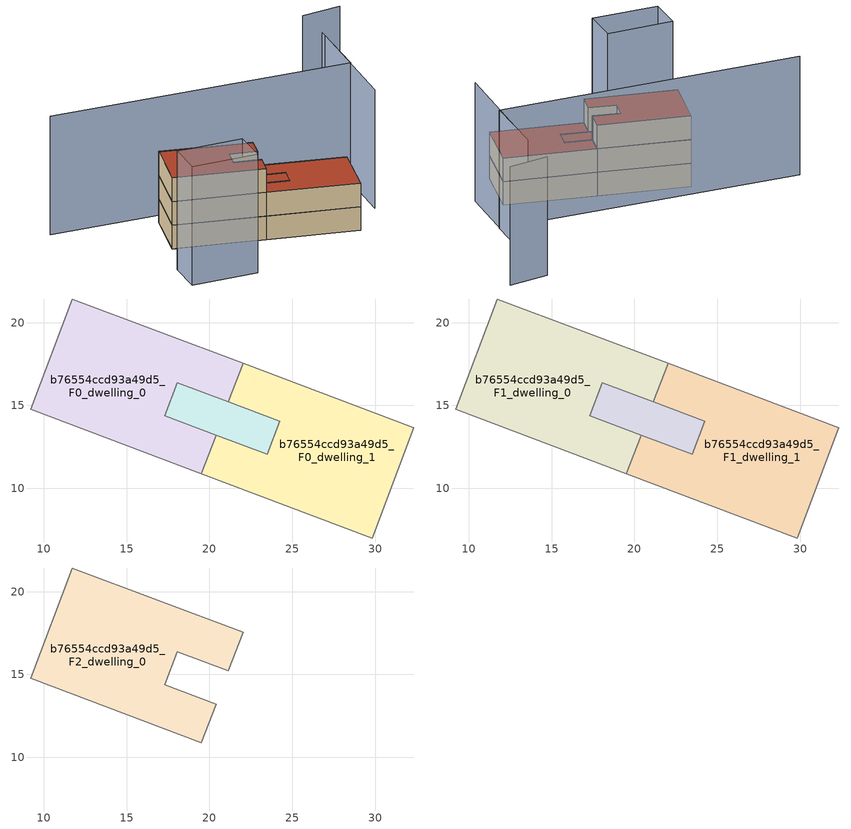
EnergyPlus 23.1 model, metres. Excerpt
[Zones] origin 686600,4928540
b76554ccd93a49d5_F0_dwelling_0
 floor ground (EU_floor_Construction): 19.52,10.89 20.4,13.21 17.31,14.38 18.06,16.38 21.15,15.21 22.03,17.54 11.73,21.43 9.22,14.77 z0
 wall adiabatic (EU_wall_Construction): 19.52,10.89 9.22,14.77 11.73,21.43 22.03,17.54 / 18.06,16.38 17.31,14.38 z0:3
 wall to b76554ccd93a49d5_F0_dwelling_1 (EU_wall_Construction): 22.03,17.54 21.15,15.21 / 20.4,13.21 19.52,10.89 z0:3
 wall to b76554ccd93a49d5_F0_circulation (EU_wall_Construction): 21.15,15.21 18.06,16.38 / 17.31,14.38 20.4,13.22 z0:3
b76554ccd93a49d5_F0_dwelling_1
 floor ground (EU_floor_Construction): 29.82,7 32.33,13.65 22.03,17.54 21.15,15.21 24.24,14.04 23.49,12.05 20.4,13.21 19.52,10.89 z0
 wall adiabatic (EU_wall_Construction): 22.03,17.54 32.33,13.65 29.82,7 19.52,10.89 / 20.4,13.21 23.49,12.05 24.24,14.04 z0:3
 wall to b76554ccd93a49d5_F0_circulation (EU_wall_Construction): 24.24,14.04 21.15,15.21 z0:3
b76554ccd93a49d5_F0_circulation
 floor ground (EU_floor_Construction): 23.49,12.05 24.24,14.04 18.06,16.38 17.31,14.38 z0
 wall adiabatic (EU_wall_Construction): 17.31,14.38 18.06,16.38 / 24.24,14.04 23.49,12.05 20.4,13.22 z0:3
b76554ccd93a49d5_F1_dwelling_0
 floor to b76554ccd93a49d5_F0_dwelling_0 (EU_floor_Construction): 19.52,10.89 20.4,13.21 17.31,14.38 18.06,16.38 21.15,15.21 22.03,17.54 11.73,21.43 9.22,14.77 z3
 wall adiabatic (EU_wall_Construction): 19.52,10.89 9.22,14.77 11.73,21.43 22.03,17.54 / 18.06,16.38 17.31,14.38 z3:6
 wall to b76554ccd93a49d5_F1_dwelling_1 (EU_wall_Construction): 22.03,17.54 21.15,15.21 / 20.4,13.21 19.52,10.89 z3:6
 wall to b76554ccd93a49d5_F1_circulation (EU_wall_Construction): 21.15,15.21 18.06,16.38 / 17.31,14.38 20.4,13.22 z3:6
b76554ccd93a49d5_F1_dwelling_1
 floor to b76554ccd93a49d5_F0_dwelling_1 (EU_floor_Construction): 29.82,7 32.33,13.65 22.03,17.54 21.15,15.21 24.24,14.04 23.49,12.05 20.4,13.21 19.52,10.89 z3
 wall adiabatic (EU_wall_Construction): 22.03,17.54 32.33,13.65 29.82,7 19.52,10.89 / 20.4,13.21 23.49,12.05 24.24,14.04 z3:6
 wall to b76554ccd93a49d5_F1_circulation (EU_wall_Construction): 24.24,14.04 21.15,15.21 z3:6
 roof outside (EU_roof_Construction): 32.33,13.65 29.82,7 19.52,10.89 20.4,13.21 23.49,12.05 24.24,14.04 21.15,15.21 22.03,17.54 z6
b76554ccd93a49d5_F1_circulation
 floor to b76554ccd93a49d5_F0_circulation (EU_floor_Construction): 23.49,12.05 24.24,14.04 18.06,16.38 17.31,14.38 z3
 wall adiabatic (EU_wall_Construction): 17.31,14.38 18.06,16.38 / 24.24,14.04 23.49,12.05 20.4,13.22 z3:6
 roof outside (EU_roof_Construction): 24.24,14.04 23.49,12.05 17.31,14.38 18.06,16.38 z6
b76554ccd93a49d5_F2_dwelling_0
 floor to b76554ccd93a49d5_F1_dwelling_0 (EU_floor_Construction): 19.52,10.89 20.4,13.21 17.31,14.38 18.06,16.38 21.15,15.21 22.03,17.54 11.73,21.43 9.22,14.77 z6
 wall adiabatic (EU_wall_Construction): 22.03,17.54 21.15,15.21 18.06,16.38 17.31,14.38 20.4,13.21 19.52,10.89 9.22,14.77 11.73,21.43 22.03,17.54 z6:9
 roof outside (EU_roof_Construction): 22.03,17.54 21.15,15.21 18.06,16.38 17.31,14.38 20.4,13.21 19.52,10.89 9.22,14.77 11.73,21.43 z9
shading: 34.4,11.01 37.5,26.09 / 37.62,26.72 36,18.43 / 36,18.43 -0.35,25.55 / 43.11,31.49 38.19,31.68 / 13.93,4.23 5.93,5.66 / 5.93,5.66 6.71,10 / 6.71,10 14.71,8.57 / 14.71,8.57 13.93,4.23 z0:15
[Building]
EU S2 Campaign: North Axis=0; Terrain=City; Solar Distribution=FullExterior
[Site:Location]
Bologna: Latitude=44.5; Longitude=11.25; Time Zone=1; Elevation=37
[SizingPeriod:WeatherFileDays]
AnnualSizingPeriod: Begin Month=1; Begin Day of Month=1; End Month=12; End Day of Month=31; Day of Week for Start Day=Monday; Use Weather File Daylight Saving Period=No; Use Weather File Rain and Snow Indicators=No
[MATERIAL]
EU_InternalMass_Material: Roughness=MediumRough; Thickness=0.1; Conductivity=1; Density=1800; Specific Heat=900; Thermal Absorptance=0.9; Solar Absorptance=0.7; Visible Absorptance=0.7
[MATERIAL:NOMASS] Roughness=MediumRough; Thermal Absorptance=0.9; Solar Absorptance=0.7; Visible Absorptance=0.7
Name | Thermal Resistance
EU_wall_NoMass | 0.937881
EU_roof_NoMass | 0.548572
EU_floor_NoMass | 0.71348
[CONSTRUCTION]
EU_wall_Construction: EU_wall_NoMass
EU_roof_Construction: EU_roof_NoMass
EU_floor_Construction: EU_floor_NoMass
EU_InternalMass_Construction: EU_InternalMass_Material
[ZONE] Type=1; Multiplier=1; Ceiling Height=autocalculate; Floor Area=autocalculate; Part of Total Floor Area=Yes
Name | Volume
b76554ccd93a49d5_F0_dwelling_0; b76554ccd93a49d5_F1_dwelling_0; b76554ccd93a49d5_F2_dwelling_0 | 213.746
b76554ccd93a49d5_F0_dwelling_1 | 213.758
b76554ccd93a49d5_F1_dwelling_1 | 213.76
b76554ccd93a49d5_F0_circulation | 42.2864
b76554ccd93a49d5_F1_circulation | 42.2856
[INTERNALMASS] Construction=EU_InternalMass_Construction
Name | Zone or ZoneList | Surface Area
b76554ccd93a49d5_F0_dwelling_0_EU_InternalMass | b76554ccd93a49d5_F0_dwelling_0 | 71.2508
b76554ccd93a49d5_F0_dwelling_1_EU_InternalMass | b76554ccd93a49d5_F0_dwelling_1 | 71.2508
b76554ccd93a49d5_F1_dwelling_0_EU_InternalMass | b76554ccd93a49d5_F1_dwelling_0 | 71.2508
b76554ccd93a49d5_F1_dwelling_1_EU_InternalMass | b76554ccd93a49d5_F1_dwelling_1 | 71.2508
b76554ccd93a49d5_F2_dwelling_0_EU_InternalMass | b76554ccd93a49d5_F2_dwelling_0 | 156.595
[OTHEREQUIPMENT] Fuel Type=Electricity; Design Level Calculation Method=Watts/Area; Power per Zone Floor Area=1; Fraction Latent=0; Fraction Radiant=0; Fraction Lost=0; Carbon Dioxide Generation Rate=0; EndUse Subcategory=EU_Step8_InternalGains
Name | Zone or ZoneList or Space or SpaceList | Schedule
EU_Step8_InternalGain_b76554ccd93a49d5_F0_dwelling_0_f000 | b76554ccd93a49d5_F0_dwelling_0 | EU_Step8_GainSchedule_b76554ccd93a49d5_F0_dwelling_0_f000
EU_Step8_InternalGain_b76554ccd93a49d5_F0_dwelling_1_f000 | b76554ccd93a49d5_F0_dwelling_1 | EU_Step8_GainSchedule_b76554ccd93a49d5_F0_dwelling_1_f000
EU_Step8_InternalGain_b76554ccd93a49d5_F1_dwelling_0_f000 | b76554ccd93a49d5_F1_dwelling_0 | EU_Step8_GainSchedule_b76554ccd93a49d5_F1_dwelling_0_f000
EU_Step8_InternalGain_b76554ccd93a49d5_F1_dwelling_1_f000 | b76554ccd93a49d5_F1_dwelling_1 | EU_Step8_GainSchedule_b76554ccd93a49d5_F1_dwelling_1_f000
EU_Step8_InternalGain_b76554ccd93a49d5_F2_dwelling_0_f000 | b76554ccd93a49d5_F2_dwelling_0 | EU_Step8_GainSchedule_b76554ccd93a49d5_F2_dwelling_0_f000
[ZONEINFILTRATION:DESIGNFLOWRATE] Schedule=EU_AlwaysOn; Design Flow Rate Calculation Method=Flow/Area; Flow Rate per Floor Area=0.0005; Constant Term Coefficient=1; Temperature Term Coefficient=0; Velocity Term Coefficient=0; Velocity Squared Term Coefficient=0
Name | Zone or ZoneList or Space or SpaceList
EU_Circulation_Infiltration_b76554ccd93a49d5_F0_circulation | b76554ccd93a49d5_F0_circulation
EU_Circulation_Infiltration_b76554ccd93a49d5_F1_circulation | b76554ccd93a49d5_F1_circulation
[ZONEVENTILATION:DESIGNFLOWRATE] Schedule=EU_AlwaysOn; Design Flow Rate Calculation Method=AirChanges/Hour; Air Changes per Hour=0.687892; Ventilation Type=Natural; Fan Pressure Rise=0; Fan Total Efficiency=1; Constant Term Coefficient=1; Temperature Term Coefficient=0; Velocity Term Coefficient=0; Velocity Squared Term Coefficient=0; Minimum Indoor Temperature=-100; Maximum Indoor Temperature=100; Delta Temperature=-100; Minimum Outdoor Temperature=-100; Maximum Outdoor Temperature=100; Maximum Wind Speed=40
Name | Zone or ZoneList or Space or SpaceList
EU_ConstantAir_b76554ccd93a49d5_F0_dwelling_0 | b76554ccd93a49d5_F0_dwelling_0
EU_ConstantAir_b76554ccd93a49d5_F0_dwelling_1 | b76554ccd93a49d5_F0_dwelling_1
EU_ConstantAir_b76554ccd93a49d5_F1_dwelling_0 | b76554ccd93a49d5_F1_dwelling_0
EU_ConstantAir_b76554ccd93a49d5_F1_dwelling_1 | b76554ccd93a49d5_F1_dwelling_1
EU_ConstantAir_b76554ccd93a49d5_F2_dwelling_0 | b76554ccd93a49d5_F2_dwelling_0
[HVACTEMPLATE:THERMOSTAT] Constant Heating Setpoint=20; Constant Cooling Setpoint=50
EU_HeatOnly_b76554ccd93a49d5_F0_dwelling_0; EU_HeatOnly_b76554ccd93a49d5_F0_dwelling_1; EU_HeatOnly_b76554ccd93a49d5_F1_dwelling_0; EU_HeatOnly_b76554ccd93a49d5_F1_dwelling_1; EU_HeatOnly_b76554ccd93a49d5_F2_dwelling_0
[HVACTEMPLATE:ZONE:IDEALLOADSAIRSYSTEM] System Availability Schedule=EU_AlwaysOn; Maximum Heating Supply Air Temperature=50; Minimum Cooling Supply Air Temperature=13; Maximum Heating Supply Air Humidity Ratio=0.0156; Minimum Cooling Supply Air Humidity Ratio=0.0077; Heating Limit=NoLimit; Cooling Limit=NoLimit; Heating Availability Schedule=EU_AlwaysOn; Cooling Availability Schedule=EU_CoolingOff; Dehumidification Control Type=ConstantSensibleHeatRatio; Cooling Sensible Heat Ratio=0.7; Dehumidification Setpoint=60; Humidification Control Type=None; Humidification Setpoint=30; Outdoor Air Method=None; Outdoor Air Flow Rate per Person=0.00944; Outdoor Air Flow Rate per Zone Floor Area=0; Outdoor Air Flow Rate per Zone=0; Demand Controlled Ventilation Type=None; Outdoor Air Economizer Type=NoEconomizer; Heat Recovery Type=None; Sensible Heat Recovery Effectiveness=0.7; Latent Heat Recovery Effectiveness=0.65
Name | Template Thermostat
b76554ccd93a49d5_F0_dwelling_0 | EU_HeatOnly_b76554ccd93a49d5_F0_dwelling_0
b76554ccd93a49d5_F0_dwelling_1 | EU_HeatOnly_b76554ccd93a49d5_F0_dwelling_1
b76554ccd93a49d5_F1_dwelling_0 | EU_HeatOnly_b76554ccd93a49d5_F1_dwelling_0
b76554ccd93a49d5_F1_dwelling_1 | EU_HeatOnly_b76554ccd93a49d5_F1_dwelling_1
b76554ccd93a49d5_F2_dwelling_0 | EU_HeatOnly_b76554ccd93a49d5_F2_dwelling_0
[SIZING:ZONE] Zone Cooling Design Supply Air Temperature Input Method=SupplyAirTemperature; Zone Cooling Design Supply Air Temperature=13; Zone Heating Design Supply Air Temperature Input Method=SupplyAirTemperature; Zone Heating Design Supply Air Temperature=50; Zone Cooling Design Supply Air Humidity Ratio=0.008; Zone Heating Design Supply Air Humidity Ratio=0.008; Cooling Design Air Flow Method=DesignDay; Cooling Design Air Flow Rate=0; Cooling Minimum Air Flow per Zone Floor Area=0.000762; Cooling Minimum Air Flow=0; Cooling Minimum Air Flow Fraction=0.2; Heating Design Air Flow Method=DesignDay; Heating Design Air Flow Rate=0; Heating Maximum Air Flow per Zone Floor Area=0.002032; Heating Maximum Air Flow=0.141576; Heating Maximum Air Flow Fraction=0.3; Account for Dedicated Outdoor Air System=No; Dedicated Outdoor Air System Control Strategy=NeutralSupplyAir; Dedicated Outdoor Air Low Setpoint Temperature for Design=autosize; Dedicated Outdoor Air High Setpoint Temperature for Design=autosize; Zone Load Sizing Method=Sensible Load Only No Latent Load; Zone Latent Cooling Design Supply Air Humidity Ratio Input Method=HumidityRatioDifference; Zone Cooling Design Supply Air Humidity Ratio Difference=0.005; Zone Latent Heating Design Supply Air Humidity Ratio Input Method=HumidityRatioDifference; Zone Humidification Design Supply Air Humidity Ratio Difference=0.005
b76554ccd93a49d5_F0_dwelling_0; b76554ccd93a49d5_F0_dwelling_1; b76554ccd93a49d5_F1_dwelling_0; b76554ccd93a49d5_F1_dwelling_1; b76554ccd93a49d5_F2_dwelling_0
[SCHEDULE:CONSTANT]
Name | Hourly Value
EU_AlwaysOn | 1
EU_CoolingOff | 0
[SCHEDULE:FILE] Column Number=1; Rows to Skip at Top=0; Number of Hours of Data=8760; Column Separator=Comma; Interpolate to Timestep=No; Minutes per Item=60; Adjust Schedule for Daylight Savings=Yes
Name | File
EU_Step8_GainSchedule_b76554ccd93a49d5_F0_dwelling_0_f000 | ../../schedules/b76554ccd93a49d5/b76554ccd93a49d5_F0_dwelling_0_f000_gain.csv
EU_Step8_GainSchedule_b76554ccd93a49d5_F0_dwelling_1_f000 | ../../schedules/b76554ccd93a49d5/b76554ccd93a49d5_F0_dwelling_1_f000_gain.csv
EU_Step8_GainSchedule_b76554ccd93a49d5_F1_dwelling_0_f000 | ../../schedules/b76554ccd93a49d5/b76554ccd93a49d5_F1_dwelling_0_f000_gain.csv
EU_Step8_GainSchedule_b76554ccd93a49d5_F1_dwelling_1_f000 | ../../schedules/b76554ccd93a49d5/b76554ccd93a49d5_F1_dwelling_1_f000_gain.csv
EU_Step8_GainSchedule_b76554ccd93a49d5_F2_dwelling_0_f000 | ../../schedules/b76554ccd93a49d5/b76554ccd93a49d5_F2_dwelling_0_f000_gain.csv
